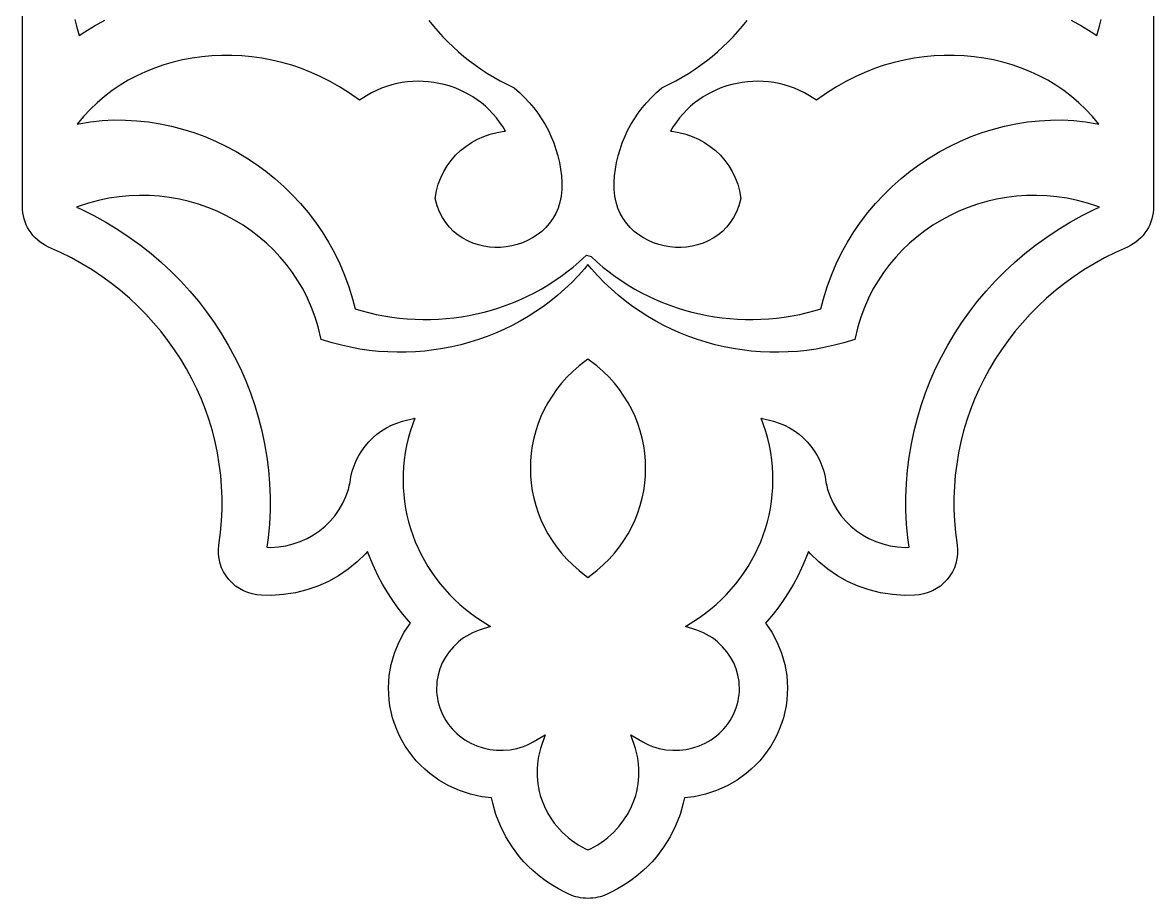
# Model space of a CAD drawing. Extents: x 1009 to 1098, y 41 to 748.
# Drawn here: x 1008.7 to 1098.2, y 40.5 to 109.8 of the extents above; entities that cross this region are included whole.
import ezdxf

# ---------------------------------------------------------------- set-up
doc = ezdxf.new("R2010")
doc.units = 0
doc.layers.add('LAYER_1', color=18, linetype='CONTINUOUS')

msp = doc.modelspace()

# ---------------------------------------------------------------- linework, layer by layer
at = {"layer": 'LAYER_1'}
msp.add_lwpolyline([(1098.181, 394.028), (1098.183, 95.275), (1098.182, 95.028), (1098.162, 94.782), (1098.122, 94.539), (1098.065, 94.299), (1097.989, 94.063), (1097.897, 93.833), (1097.787, 93.609), (1097.661, 93.393), (1097.519, 93.185), (1097.362, 92.987), (1097.191, 92.799), (1097.004, 92.623), (1096.805, 92.46), (1096.592, 92.311), (1096.366, 92.177), (1096.128, 92.058), (1095.181, 91.631), (1094.324, 91.201), (1093.492, 90.74), (1092.687, 90.25), (1091.907, 89.732), (1091.154, 89.185), (1090.429, 88.613), (1089.731, 88.014), (1089.061, 87.391), (1088.421, 86.745), (1087.809, 86.076), (1087.227, 85.385), (1086.675, 84.673), (1086.154, 83.942), (1085.665, 83.193), (1085.207, 82.426), (1084.782, 81.642), (1084.39, 80.843), (1084.031, 80.029), (1083.707, 79.202), (1083.416, 78.362), (1083.161, 77.511), (1082.941, 76.649), (1082.757, 75.778), (1082.61, 74.897), (1082.5, 74.009), (1082.427, 73.114), (1082.392, 72.213), (1082.397, 71.306), (1082.44, 70.395), (1082.523, 69.48), (1082.657, 68.486, -0.445904), (1079.282, 64.521), (1078.474, 64.499), (1077.522, 64.56), (1076.589, 64.704), (1075.682, 64.929), (1074.806, 65.231), (1073.965, 65.607), (1073.164, 66.054), (1072.406, 66.568), (1071.698, 67.147), (1071.042, 67.789), (1070.876, 67.984), (1070.618, 67.312), (1070.336, 66.66), (1070.027, 66.021), (1069.691, 65.393), (1069.328, 64.779), (1068.939, 64.179), (1068.524, 63.594), (1068.084, 63.025), (1067.618, 62.473), (1067.469, 62.311), (1067.553, 62.192), (1067.968, 61.584), (1068.402, 60.774), (1068.748, 59.922), (1069.002, 59.034), (1069.151, 58.167), (1069.197, 57.653), (1069.212, 57.184), (1069.202, 56.711), (1069.164, 56.237), (1069.1, 55.763), (1069.008, 55.29), (1068.888, 54.819), (1068.741, 54.353), (1068.566, 53.892), (1068.364, 53.439), (1068.137, 52.998), (1067.886, 52.574), (1067.615, 52.169), (1067.324, 51.782), (1067.014, 51.415), (1066.686, 51.068), (1066.343, 50.741), (1065.95, 50.406), (1065.233, 49.886), (1064.431, 49.425), (1063.593, 49.051), (1062.724, 48.764), (1061.831, 48.566), (1061.057, 48.475), (1060.966, 48.051), (1060.709, 47.159), (1060.356, 46.258), (1059.922, 45.393), (1059.409, 44.57), (1058.845, 43.826), (1058.497, 43.428), (1058.158, 43.073), (1057.801, 42.733), (1057.427, 42.408), (1057.037, 42.099), (1056.63, 41.808), (1056.208, 41.533), (1055.771, 41.277), (1055.32, 41.04), (1054.928, 40.856), (1054.75, 40.779), (1054.569, 40.712), (1054.385, 40.655), (1054.197, 40.609), (1054.007, 40.573), (1053.815, 40.547), (1053.62, 40.532), (1053.422, 40.527), (1053.225, 40.532), (1053.03, 40.547), (1052.838, 40.573), (1052.647, 40.609), (1052.46, 40.655), (1052.276, 40.712), (1052.095, 40.779), (1051.917, 40.856), (1051.525, 41.04), (1051.074, 41.277), (1050.637, 41.533), (1050.215, 41.808), (1049.808, 42.099), (1049.418, 42.408), (1049.044, 42.733), (1048.687, 43.073), (1048.348, 43.428), (1048, 43.826), (1047.436, 44.57), (1046.923, 45.393), (1046.489, 46.258), (1046.136, 47.159), (1045.879, 48.051), (1045.788, 48.475), (1045.014, 48.566), (1044.121, 48.764), (1043.252, 49.051), (1042.413, 49.425), (1041.612, 49.886), (1040.895, 50.406), (1040.502, 50.741), (1040.159, 51.068), (1039.831, 51.415), (1039.521, 51.782), (1039.23, 52.169), (1038.959, 52.574), (1038.708, 52.998), (1038.481, 53.439), (1038.279, 53.892), (1038.104, 54.353), (1037.957, 54.819), (1037.837, 55.29), (1037.745, 55.763), (1037.681, 56.237), (1037.643, 56.711), (1037.633, 57.184), (1037.648, 57.653), (1037.694, 58.167), (1037.843, 59.034), (1038.097, 59.922), (1038.443, 60.774), (1038.877, 61.584), (1039.292, 62.192), (1039.376, 62.311), (1039.227, 62.473), (1038.761, 63.025), (1038.321, 63.594), (1037.906, 64.179), (1037.517, 64.779), (1037.154, 65.393), (1036.818, 66.021), (1036.509, 66.66), (1036.227, 67.312), (1035.969, 67.984), (1035.803, 67.789), (1035.147, 67.147), (1034.438, 66.568), (1033.681, 66.054), (1032.88, 65.607), (1032.039, 65.231), (1031.163, 64.929), (1030.256, 64.704), (1029.323, 64.56), (1028.37, 64.499), (1027.563, 64.521, -0.445904), (1024.188, 68.486), (1024.322, 69.48), (1024.405, 70.395), (1024.448, 71.306), (1024.452, 72.213), (1024.418, 73.114), (1024.345, 74.009), (1024.235, 74.897), (1024.088, 75.778), (1023.904, 76.649), (1023.684, 77.511), (1023.429, 78.362), (1023.138, 79.202), (1022.814, 80.029), (1022.455, 80.843), (1022.063, 81.642), (1021.638, 82.426), (1021.18, 83.193), (1020.691, 83.942), (1020.17, 84.673), (1019.618, 85.385), (1019.036, 86.076), (1018.424, 86.745), (1017.784, 87.391), (1017.114, 88.014), (1016.416, 88.613), (1015.691, 89.185), (1014.938, 89.732), (1014.158, 90.25), (1013.353, 90.74), (1012.521, 91.201), (1011.664, 91.631), (1010.717, 92.058), (1010.479, 92.177), (1010.253, 92.311), (1010.04, 92.46), (1009.84, 92.623), (1009.654, 92.799), (1009.483, 92.987), (1009.326, 93.185), (1009.184, 93.393), (1009.058, 93.609), (1008.948, 93.833), (1008.856, 94.063), (1008.78, 94.299), (1008.722, 94.539), (1008.683, 94.782), (1008.663, 95.028), (1008.662, 95.275), (1008.664, 394.028)], format="xyb", dxfattribs=at)
for points in [[(1012.804, 110.069), (1012.925, 109.532), (1013.083, 108.995), (1013.151, 108.809), (1013.587, 109.099), (1014.364, 109.571), (1015.158, 110.012)], [(1040.826, 109.98), (1041.181, 109.542), (1041.551, 109.115), (1041.934, 108.698), (1042.331, 108.293), (1042.741, 107.9), (1043.165, 107.519), (1043.601, 107.149), (1044.05, 106.793), (1044.512, 106.45), (1044.985, 106.12), (1045.471, 105.803), (1045.968, 105.501), (1046.477, 105.213), (1046.997, 104.94), (1047.567, 104.663), (1048.008, 104.28), (1048.403, 103.9), (1048.776, 103.501), (1049.126, 103.086), (1049.452, 102.655), (1049.754, 102.209), (1050.032, 101.75), (1050.285, 101.277), (1050.512, 100.793), (1050.714, 100.297), (1050.889, 99.792), (1051.037, 99.277), (1051.157, 98.755), (1051.25, 98.225), (1051.314, 97.689), (1051.35, 97.146), (1051.349, 96.609), (1051.296, 96.094), (1051.196, 95.605), (1051.051, 95.145), (1050.863, 94.713), (1050.636, 94.312), (1050.374, 93.942), (1050.079, 93.604), (1049.756, 93.297), (1049.406, 93.023), (1049.035, 92.782), (1048.644, 92.574), (1048.237, 92.4), (1047.816, 92.258), (1047.385, 92.151), (1046.947, 92.077), (1046.504, 92.038), (1046.059, 92.033), (1045.615, 92.063), (1045.175, 92.129), (1044.741, 92.231), (1044.318, 92.37), (1043.907, 92.546), (1043.512, 92.76), (1043.137, 93.012), (1042.784, 93.302), (1042.457, 93.632), (1042.159, 94), (1041.894, 94.407), (1041.665, 94.853), (1041.475, 95.337), (1041.312, 95.912), (1041.42, 96.513), (1041.566, 97.041), (1041.759, 97.548), (1041.996, 98.031), (1042.274, 98.49), (1042.59, 98.921), (1042.943, 99.322), (1043.329, 99.692), (1043.747, 100.028), (1044.194, 100.328), (1044.668, 100.591), (1045.166, 100.814), (1045.686, 100.994), (1046.225, 101.131), (1046.781, 101.222), (1046.885, 101.23), (1046.667, 101.597), (1046.427, 101.953), (1046.169, 102.291), (1045.894, 102.612), (1045.603, 102.916), (1045.298, 103.201), (1044.978, 103.469), (1044.645, 103.718), (1044.3, 103.948), (1043.944, 104.159), (1043.577, 104.352), (1043.201, 104.525), (1042.816, 104.678), (1042.424, 104.811), (1042.025, 104.925), (1041.621, 105.017), (1041.211, 105.09), (1040.798, 105.141), (1040.382, 105.171), (1039.965, 105.18), (1039.546, 105.167), (1039.127, 105.133), (1038.71, 105.076), (1038.294, 104.997), (1037.88, 104.895), (1037.471, 104.771), (1037.066, 104.624), (1036.667, 104.453), (1036.274, 104.259), (1035.888, 104.042), (1035.334, 103.687), (1034.464, 104.299), (1033.748, 104.752), (1033.017, 105.167), (1032.272, 105.544), (1031.515, 105.882), (1030.748, 106.182), (1029.972, 106.444), (1029.188, 106.668), (1028.399, 106.855), (1027.607, 107.004), (1026.812, 107.116), (1026.016, 107.191), (1025.221, 107.229), (1024.43, 107.23), (1023.642, 107.195), (1022.861, 107.123), (1022.087, 107.014), (1021.323, 106.87), (1020.57, 106.69), (1019.829, 106.474), (1019.103, 106.223), (1018.392, 105.936), (1017.699, 105.614), (1017.025, 105.257), (1016.372, 104.865), (1015.741, 104.439), (1015.134, 103.979), (1014.553, 103.484), (1013.999, 102.955), (1013.473, 102.392), (1012.98, 101.798), (1013.11, 101.826), (1014.03, 101.973), (1014.952, 102.07), (1015.875, 102.117), (1016.796, 102.115), (1017.715, 102.064), (1018.63, 101.967), (1019.539, 101.824), (1020.439, 101.636), (1021.33, 101.403), (1022.21, 101.128), (1023.076, 100.81), (1023.928, 100.45), (1024.763, 100.051), (1025.58, 99.612), (1026.378, 99.134), (1027.154, 98.619), (1027.906, 98.067), (1028.634, 97.48), (1029.335, 96.857), (1030.007, 96.201), (1030.65, 95.512), (1031.26, 94.79), (1031.837, 94.038), (1032.379, 93.255), (1032.884, 92.443), (1033.35, 91.602), (1033.775, 90.734), (1034.158, 89.84), (1034.497, 88.92), (1034.791, 87.976), (1034.993, 87.179), (1035.44, 87.043), (1036.047, 86.88), (1036.658, 86.739), (1037.27, 86.618), (1037.884, 86.519), (1038.5, 86.44), (1039.116, 86.382), (1039.732, 86.345), (1040.348, 86.328), (1040.963, 86.331), (1041.577, 86.355), (1042.188, 86.399), (1042.797, 86.462), (1043.403, 86.546), (1044.006, 86.649), (1044.604, 86.772), (1045.198, 86.914), (1045.786, 87.076), (1046.368, 87.257), (1046.945, 87.457), (1047.514, 87.676), (1048.076, 87.914), (1048.63, 88.171), (1049.176, 88.446), (1049.713, 88.74), (1050.24, 89.052), (1050.757, 89.383), (1051.263, 89.732), (1051.759, 90.099), (1052.243, 90.483), (1052.714, 90.886), (1053.301, 91.423), (1053.668, 91.31), (1054.131, 90.886), (1054.602, 90.483), (1055.086, 90.099), (1055.582, 89.732), (1056.088, 89.383), (1056.605, 89.052), (1057.132, 88.74), (1057.669, 88.446), (1058.215, 88.171), (1058.769, 87.914), (1059.331, 87.676), (1059.9, 87.457), (1060.477, 87.257), (1061.059, 87.076), (1061.647, 86.914), (1062.241, 86.772), (1062.839, 86.649), (1063.442, 86.546), (1064.047, 86.462), (1064.657, 86.399), (1065.268, 86.355), (1065.882, 86.331), (1066.497, 86.328), (1067.113, 86.345), (1067.729, 86.382), (1068.345, 86.44), (1068.961, 86.519), (1069.575, 86.618), (1070.187, 86.739), (1070.798, 86.88), (1071.405, 87.043), (1071.852, 87.179), (1072.054, 87.976), (1072.348, 88.92), (1072.687, 89.84), (1073.07, 90.734), (1073.495, 91.602), (1073.961, 92.443), (1074.466, 93.255), (1075.008, 94.038), (1075.585, 94.79), (1076.195, 95.512), (1076.838, 96.201), (1077.51, 96.857), (1078.211, 97.48), (1078.939, 98.067), (1079.691, 98.619), (1080.467, 99.134), (1081.265, 99.612), (1082.082, 100.051), (1082.917, 100.45), (1083.769, 100.81), (1084.635, 101.128), (1085.515, 101.403), (1086.406, 101.636), (1087.306, 101.824), (1088.215, 101.967), (1089.129, 102.064), (1090.049, 102.115), (1090.97, 102.117), (1091.893, 102.07), (1092.815, 101.973), (1093.735, 101.826), (1093.865, 101.798), (1093.372, 102.392), (1092.846, 102.955), (1092.292, 103.484), (1091.71, 103.979), (1091.104, 104.439), (1090.473, 104.865), (1089.82, 105.257), (1089.146, 105.614), (1088.453, 105.936), (1087.742, 106.223), (1087.016, 106.474), (1086.275, 106.69), (1085.522, 106.87), (1084.758, 107.014), (1083.984, 107.123), (1083.203, 107.195), (1082.415, 107.23), (1081.624, 107.229), (1080.829, 107.191), (1080.033, 107.116), (1079.238, 107.004), (1078.446, 106.855), (1077.657, 106.668), (1076.873, 106.444), (1076.097, 106.182), (1075.33, 105.882), (1074.573, 105.544), (1073.828, 105.167), (1073.097, 104.752), (1072.381, 104.299), (1071.511, 103.687), (1070.957, 104.042), (1070.571, 104.259), (1070.178, 104.453), (1069.779, 104.624), (1069.374, 104.771), (1068.964, 104.895), (1068.551, 104.997), (1068.135, 105.076), (1067.718, 105.133), (1067.299, 105.167), (1066.88, 105.18), (1066.462, 105.171), (1066.047, 105.141), (1065.634, 105.09), (1065.224, 105.017), (1064.82, 104.925), (1064.421, 104.811), (1064.029, 104.678), (1063.644, 104.525), (1063.268, 104.352), (1062.901, 104.159), (1062.545, 103.948), (1062.2, 103.718), (1061.867, 103.469), (1061.547, 103.201), (1061.242, 102.916), (1060.951, 102.612), (1060.676, 102.291), (1060.418, 101.953), (1060.178, 101.597), (1059.96, 101.23), (1060.064, 101.222), (1060.62, 101.131), (1061.159, 100.994), (1061.679, 100.814), (1062.177, 100.591), (1062.651, 100.328), (1063.098, 100.028), (1063.516, 99.692), (1063.902, 99.322), (1064.255, 98.921), (1064.571, 98.49), (1064.849, 98.031), (1065.086, 97.548), (1065.278, 97.041), (1065.425, 96.513), (1065.533, 95.912), (1065.37, 95.337), (1065.18, 94.853), (1064.951, 94.407), (1064.686, 94), (1064.388, 93.632), (1064.061, 93.302), (1063.708, 93.012), (1063.333, 92.76), (1062.938, 92.546), (1062.527, 92.37), (1062.104, 92.231), (1061.67, 92.129), (1061.23, 92.063), (1060.786, 92.033), (1060.341, 92.038), (1059.898, 92.077), (1059.46, 92.151), (1059.029, 92.258), (1058.608, 92.4), (1058.201, 92.574), (1057.81, 92.782), (1057.439, 93.023), (1057.089, 93.297), (1056.766, 93.604), (1056.471, 93.942), (1056.209, 94.312), (1055.982, 94.713), (1055.794, 95.145), (1055.649, 95.605), (1055.549, 96.094), (1055.496, 96.609), (1055.495, 97.146), (1055.531, 97.689), (1055.595, 98.225), (1055.688, 98.755), (1055.808, 99.277), (1055.956, 99.792), (1056.131, 100.297), (1056.333, 100.793), (1056.56, 101.277), (1056.813, 101.75), (1057.091, 102.209), (1057.393, 102.655), (1057.719, 103.086), (1058.069, 103.501), (1058.442, 103.9), (1058.837, 104.28), (1059.278, 104.663), (1059.848, 104.94), (1060.368, 105.213), (1060.877, 105.501), (1061.374, 105.803), (1061.86, 106.12), (1062.333, 106.45), (1062.795, 106.793), (1063.244, 107.149), (1063.68, 107.519), (1064.104, 107.9), (1064.514, 108.293), (1064.911, 108.698), (1065.294, 109.115), (1065.664, 109.542), (1066.019, 109.98)], [(1091.687, 110.012), (1092.481, 109.571), (1093.258, 109.099), (1093.694, 108.809), (1093.762, 108.995), (1093.92, 109.532), (1094.041, 110.069)]]:
    msp.add_lwpolyline(points, dxfattribs=at)
for points in [[(1053.422, 90.67), (1053.139, 90.329), (1052.645, 89.778), (1052.13, 89.25), (1051.598, 88.745), (1051.047, 88.262), (1050.48, 87.802), (1049.897, 87.366), (1049.299, 86.953), (1048.686, 86.564), (1048.059, 86.199), (1047.42, 85.858), (1046.769, 85.542), (1046.106, 85.251), (1045.433, 84.984), (1044.751, 84.742), (1044.059, 84.526), (1043.36, 84.335), (1042.653, 84.171), (1041.94, 84.032), (1041.221, 83.92), (1040.498, 83.834), (1039.77, 83.775), (1039.039, 83.743), (1038.306, 83.738), (1037.571, 83.761), (1036.835, 83.811), (1036.099, 83.889), (1035.363, 83.996), (1034.63, 84.131), (1033.898, 84.294), (1033.17, 84.487), (1032.287, 84.757), (1032.054, 85.739), (1031.818, 86.522), (1031.539, 87.28), (1031.219, 88.014), (1030.86, 88.721), (1030.462, 89.402), (1030.028, 90.055), (1029.56, 90.68), (1029.058, 91.276), (1028.525, 91.842), (1027.963, 92.377), (1027.372, 92.88), (1026.755, 93.351), (1026.114, 93.789), (1025.449, 94.192), (1024.763, 94.56), (1024.058, 94.892), (1023.334, 95.187), (1022.595, 95.445), (1021.841, 95.663), (1021.074, 95.843), (1020.296, 95.982), (1019.508, 96.08), (1018.713, 96.136), (1017.912, 96.149), (1017.107, 96.119), (1016.298, 96.044), (1015.489, 95.923), (1014.68, 95.757), (1013.874, 95.543), (1013.071, 95.282), (1012.932, 95.228), (1013.299, 95.062), (1014.294, 94.563), (1015.261, 94.027), (1016.199, 93.457), (1017.107, 92.853), (1017.985, 92.216), (1018.831, 91.547), (1019.646, 90.849), (1020.428, 90.121), (1021.177, 89.365), (1021.893, 88.582), (1022.574, 87.774), (1023.22, 86.941), (1023.83, 86.084), (1024.404, 85.206), (1024.941, 84.306), (1025.44, 83.386), (1025.901, 82.447), (1026.322, 81.491), (1026.704, 80.518), (1027.046, 79.529), (1027.347, 78.527), (1027.606, 77.511), (1027.822, 76.484), (1027.996, 75.445), (1028.126, 74.397), (1028.212, 73.341), (1028.253, 72.277), (1028.248, 71.207), (1028.197, 70.133), (1028.099, 69.054), (1027.999, 68.31), (1028.3, 68.302), (1028.91, 68.341), (1029.506, 68.434), (1030.084, 68.577), (1030.642, 68.769), (1031.177, 69.008), (1031.685, 69.292), (1032.165, 69.617), (1032.612, 69.982), (1033.023, 70.385), (1033.397, 70.823), (1033.729, 71.294), (1034.017, 71.796), (1034.259, 72.326), (1034.451, 72.886), (1034.527, 73.17), (1034.589, 73.462), (1034.654, 73.893), (1034.759, 74.334), (1034.898, 74.761), (1035.07, 75.173), (1035.273, 75.569), (1035.507, 75.946), (1035.769, 76.304), (1036.059, 76.641), (1036.375, 76.956), (1036.715, 77.246), (1037.078, 77.511), (1037.462, 77.748), (1037.867, 77.958), (1038.291, 78.137), (1038.732, 78.284), (1039.706, 78.529), (1039.351, 77.456), (1039.195, 76.904), (1039.064, 76.351), (1038.958, 75.796), (1038.877, 75.24), (1038.82, 74.684), (1038.788, 74.128), (1038.779, 73.573), (1038.795, 73.021), (1038.834, 72.471), (1038.896, 71.924), (1038.982, 71.381), (1039.09, 70.842), (1039.221, 70.309), (1039.374, 69.782), (1039.549, 69.261), (1039.746, 68.748), (1039.965, 68.242), (1040.205, 67.745), (1040.466, 67.258), (1040.749, 66.78), (1041.051, 66.313), (1041.374, 65.858), (1041.718, 65.414), (1042.081, 64.984), (1042.464, 64.566), (1042.866, 64.163), (1043.288, 63.774), (1043.728, 63.401), (1044.187, 63.044), (1044.665, 62.704), (1045.7, 62.031), (1044.809, 61.751), (1044.542, 61.652), (1044.285, 61.539), (1044.037, 61.414), (1043.799, 61.278), (1043.57, 61.131), (1043.352, 60.973), (1043.148, 60.807), (1042.762, 60.439), (1042.424, 60.041), (1042.132, 59.612), (1041.888, 59.157), (1041.694, 58.681), (1041.553, 58.187), (1041.465, 57.676), (1041.443, 57.423), (1041.434, 57.164), (1041.44, 56.903), (1041.461, 56.642), (1041.496, 56.381), (1041.547, 56.12), (1041.613, 55.859), (1041.695, 55.6), (1041.793, 55.342), (1041.907, 55.086), (1042.036, 54.837), (1042.177, 54.598), (1042.329, 54.37), (1042.493, 54.152), (1042.668, 53.946), (1042.852, 53.75), (1043.046, 53.566), (1043.246, 53.395), (1043.68, 53.081), (1044.14, 52.816), (1044.625, 52.599), (1045.13, 52.433), (1045.65, 52.318), (1046.181, 52.255), (1046.717, 52.246), (1047.259, 52.292), (1047.523, 52.336), (1047.79, 52.394), (1048.055, 52.466), (1048.317, 52.554), (1048.576, 52.655), (1048.831, 52.772), (1049.083, 52.904), (1050.026, 53.465), (1049.67, 52.385), (1049.584, 52.073), (1049.514, 51.759), (1049.46, 51.446), (1049.421, 51.132), (1049.397, 50.819), (1049.389, 50.506), (1049.396, 50.195), (1049.417, 49.886), (1049.454, 49.579), (1049.504, 49.274), (1049.569, 48.973), (1049.647, 48.675), (1049.739, 48.384), (1049.966, 47.807), (1050.244, 47.255), (1050.576, 46.725), (1050.757, 46.475), (1050.953, 46.23), (1051.161, 45.993), (1051.381, 45.764), (1051.612, 45.545), (1051.855, 45.335), (1052.109, 45.135), (1052.374, 44.946), (1052.651, 44.767), (1052.937, 44.6), (1053.235, 44.445), (1053.422, 44.357), (1053.61, 44.445), (1053.907, 44.6), (1054.194, 44.767), (1054.47, 44.946), (1054.736, 45.135), (1054.99, 45.335), (1055.233, 45.545), (1055.464, 45.764), (1055.684, 45.993), (1055.889, 46.227), (1056.271, 46.728), (1056.601, 47.255), (1056.879, 47.807), (1057.106, 48.384), (1057.197, 48.675), (1057.276, 48.973), (1057.341, 49.274), (1057.391, 49.579), (1057.427, 49.886), (1057.449, 50.195), (1057.456, 50.506), (1057.448, 50.819), (1057.424, 51.132), (1057.385, 51.446), (1057.331, 51.759), (1057.261, 52.073), (1057.175, 52.385), (1056.819, 53.465), (1057.762, 52.904), (1058.014, 52.772), (1058.269, 52.655), (1058.528, 52.554), (1058.79, 52.466), (1059.051, 52.395), (1059.59, 52.292), (1060.128, 52.246), (1060.664, 52.255), (1061.195, 52.318), (1061.715, 52.433), (1062.22, 52.599), (1062.705, 52.816), (1063.165, 53.081), (1063.599, 53.395), (1063.799, 53.566), (1063.993, 53.75), (1064.177, 53.946), (1064.352, 54.152), (1064.516, 54.37), (1064.668, 54.598), (1064.809, 54.837), (1064.938, 55.086), (1065.052, 55.342), (1065.15, 55.6), (1065.232, 55.859), (1065.298, 56.12), (1065.349, 56.381), (1065.384, 56.642), (1065.405, 56.903), (1065.411, 57.164), (1065.402, 57.423), (1065.38, 57.676), (1065.292, 58.187), (1065.15, 58.681), (1064.957, 59.157), (1064.713, 59.612), (1064.421, 60.041), (1064.08, 60.443), (1063.897, 60.627), (1063.7, 60.804), (1063.493, 60.973), (1063.275, 61.131), (1063.046, 61.278), (1062.808, 61.414), (1062.56, 61.539), (1062.303, 61.652), (1062.036, 61.751), (1061.145, 62.031), (1062.18, 62.704), (1062.657, 63.044), (1063.117, 63.401), (1063.557, 63.774), (1063.979, 64.163), (1064.381, 64.566), (1064.764, 64.984), (1065.127, 65.414), (1065.471, 65.858), (1065.794, 66.313), (1066.096, 66.78), (1066.379, 67.258), (1066.64, 67.745), (1066.88, 68.242), (1067.099, 68.748), (1067.296, 69.261), (1067.471, 69.782), (1067.624, 70.309), (1067.755, 70.842), (1067.863, 71.381), (1067.949, 71.924), (1068.011, 72.471), (1068.05, 73.021), (1068.066, 73.573), (1068.057, 74.128), (1068.025, 74.684), (1067.968, 75.24), (1067.887, 75.796), (1067.781, 76.351), (1067.65, 76.904), (1067.494, 77.456), (1067.139, 78.529), (1068.113, 78.284), (1068.554, 78.137), (1068.978, 77.958), (1069.383, 77.748), (1069.767, 77.511), (1070.13, 77.246), (1070.47, 76.956), (1070.786, 76.641), (1071.076, 76.304), (1071.338, 75.946), (1071.572, 75.569), (1071.775, 75.173), (1071.947, 74.761), (1072.086, 74.334), (1072.191, 73.893), (1072.256, 73.462), (1072.318, 73.17), (1072.394, 72.886), (1072.586, 72.326), (1072.827, 71.796), (1073.116, 71.294), (1073.448, 70.823), (1073.822, 70.385), (1074.233, 69.982), (1074.68, 69.617), (1075.16, 69.292), (1075.668, 69.008), (1076.203, 68.769), (1076.761, 68.577), (1077.339, 68.434), (1077.935, 68.341), (1078.545, 68.302), (1078.846, 68.31), (1078.746, 69.054), (1078.648, 70.133), (1078.597, 71.207), (1078.592, 72.277), (1078.633, 73.341), (1078.719, 74.397), (1078.849, 75.445), (1079.023, 76.484), (1079.239, 77.511), (1079.498, 78.527), (1079.799, 79.529), (1080.141, 80.518), (1080.523, 81.491), (1080.944, 82.447), (1081.405, 83.386), (1081.904, 84.306), (1082.441, 85.206), (1083.015, 86.084), (1083.625, 86.941), (1084.271, 87.774), (1084.952, 88.582), (1085.668, 89.365), (1086.417, 90.121), (1087.199, 90.849), (1088.014, 91.547), (1088.86, 92.216), (1089.738, 92.853), (1090.646, 93.457), (1091.584, 94.027), (1092.551, 94.563), (1093.546, 95.062), (1093.913, 95.228), (1093.774, 95.282), (1092.971, 95.543), (1092.165, 95.757), (1091.356, 95.923), (1090.547, 96.044), (1089.738, 96.119), (1088.933, 96.149), (1088.132, 96.136), (1087.337, 96.08), (1086.549, 95.982), (1085.771, 95.843), (1085.004, 95.663), (1084.25, 95.445), (1083.511, 95.187), (1082.787, 94.892), (1082.082, 94.56), (1081.396, 94.192), (1080.731, 93.789), (1080.09, 93.351), (1079.473, 92.88), (1078.882, 92.377), (1078.32, 91.842), (1077.787, 91.276), (1077.285, 90.68), (1076.817, 90.055), (1076.383, 89.402), (1075.985, 88.721), (1075.626, 88.014), (1075.306, 87.28), (1075.027, 86.522), (1074.791, 85.739), (1074.558, 84.757), (1073.675, 84.487), (1072.947, 84.294), (1072.215, 84.131), (1071.482, 83.996), (1070.746, 83.889), (1070.01, 83.811), (1069.274, 83.761), (1068.539, 83.738), (1067.806, 83.743), (1067.075, 83.775), (1066.347, 83.834), (1065.624, 83.92), (1064.905, 84.032), (1064.192, 84.171), (1063.485, 84.335), (1062.786, 84.526), (1062.094, 84.742), (1061.412, 84.984), (1060.739, 85.251), (1060.076, 85.542), (1059.425, 85.858), (1058.786, 86.199), (1058.159, 86.564), (1057.546, 86.953), (1056.948, 87.366), (1056.365, 87.802), (1055.798, 88.262), (1055.247, 88.745), (1054.715, 89.25), (1054.2, 89.778), (1053.705, 90.329)], [(1051.757, 81.761), (1051.328, 81.285), (1050.934, 80.789), (1050.574, 80.277), (1050.248, 79.749), (1049.957, 79.208), (1049.7, 78.654), (1049.477, 78.089), (1049.288, 77.516), (1049.134, 76.934), (1049.014, 76.347), (1048.928, 75.755), (1048.877, 75.16), (1048.859, 74.563), (1048.877, 73.966), (1048.928, 73.371), (1049.014, 72.779), (1049.134, 72.192), (1049.288, 71.61), (1049.477, 71.037), (1049.7, 70.472), (1049.957, 69.918), (1050.248, 69.377), (1050.574, 68.849), (1050.934, 68.337), (1051.328, 67.841), (1051.757, 67.364), (1052.219, 66.907), (1052.715, 66.472), (1053.422, 65.923), (1054.13, 66.472), (1054.626, 66.907), (1055.088, 67.364), (1055.517, 67.841), (1055.911, 68.337), (1056.271, 68.849), (1056.597, 69.377), (1056.888, 69.918), (1057.145, 70.472), (1057.368, 71.037), (1057.557, 71.61), (1057.711, 72.192), (1057.831, 72.779), (1057.917, 73.371), (1057.968, 73.966), (1057.986, 74.563), (1057.968, 75.16), (1057.917, 75.755), (1057.831, 76.347), (1057.711, 76.934), (1057.557, 77.516), (1057.368, 78.089), (1057.145, 78.654), (1056.888, 79.208), (1056.597, 79.749), (1056.271, 80.277), (1055.911, 80.789), (1055.517, 81.285), (1055.088, 81.761), (1054.626, 82.218), (1054.13, 82.654), (1053.422, 83.203), (1052.715, 82.654), (1052.219, 82.218)]]:
    msp.add_lwpolyline(points, close=True, dxfattribs=at)

doc.saveas('drawing.dxf')
